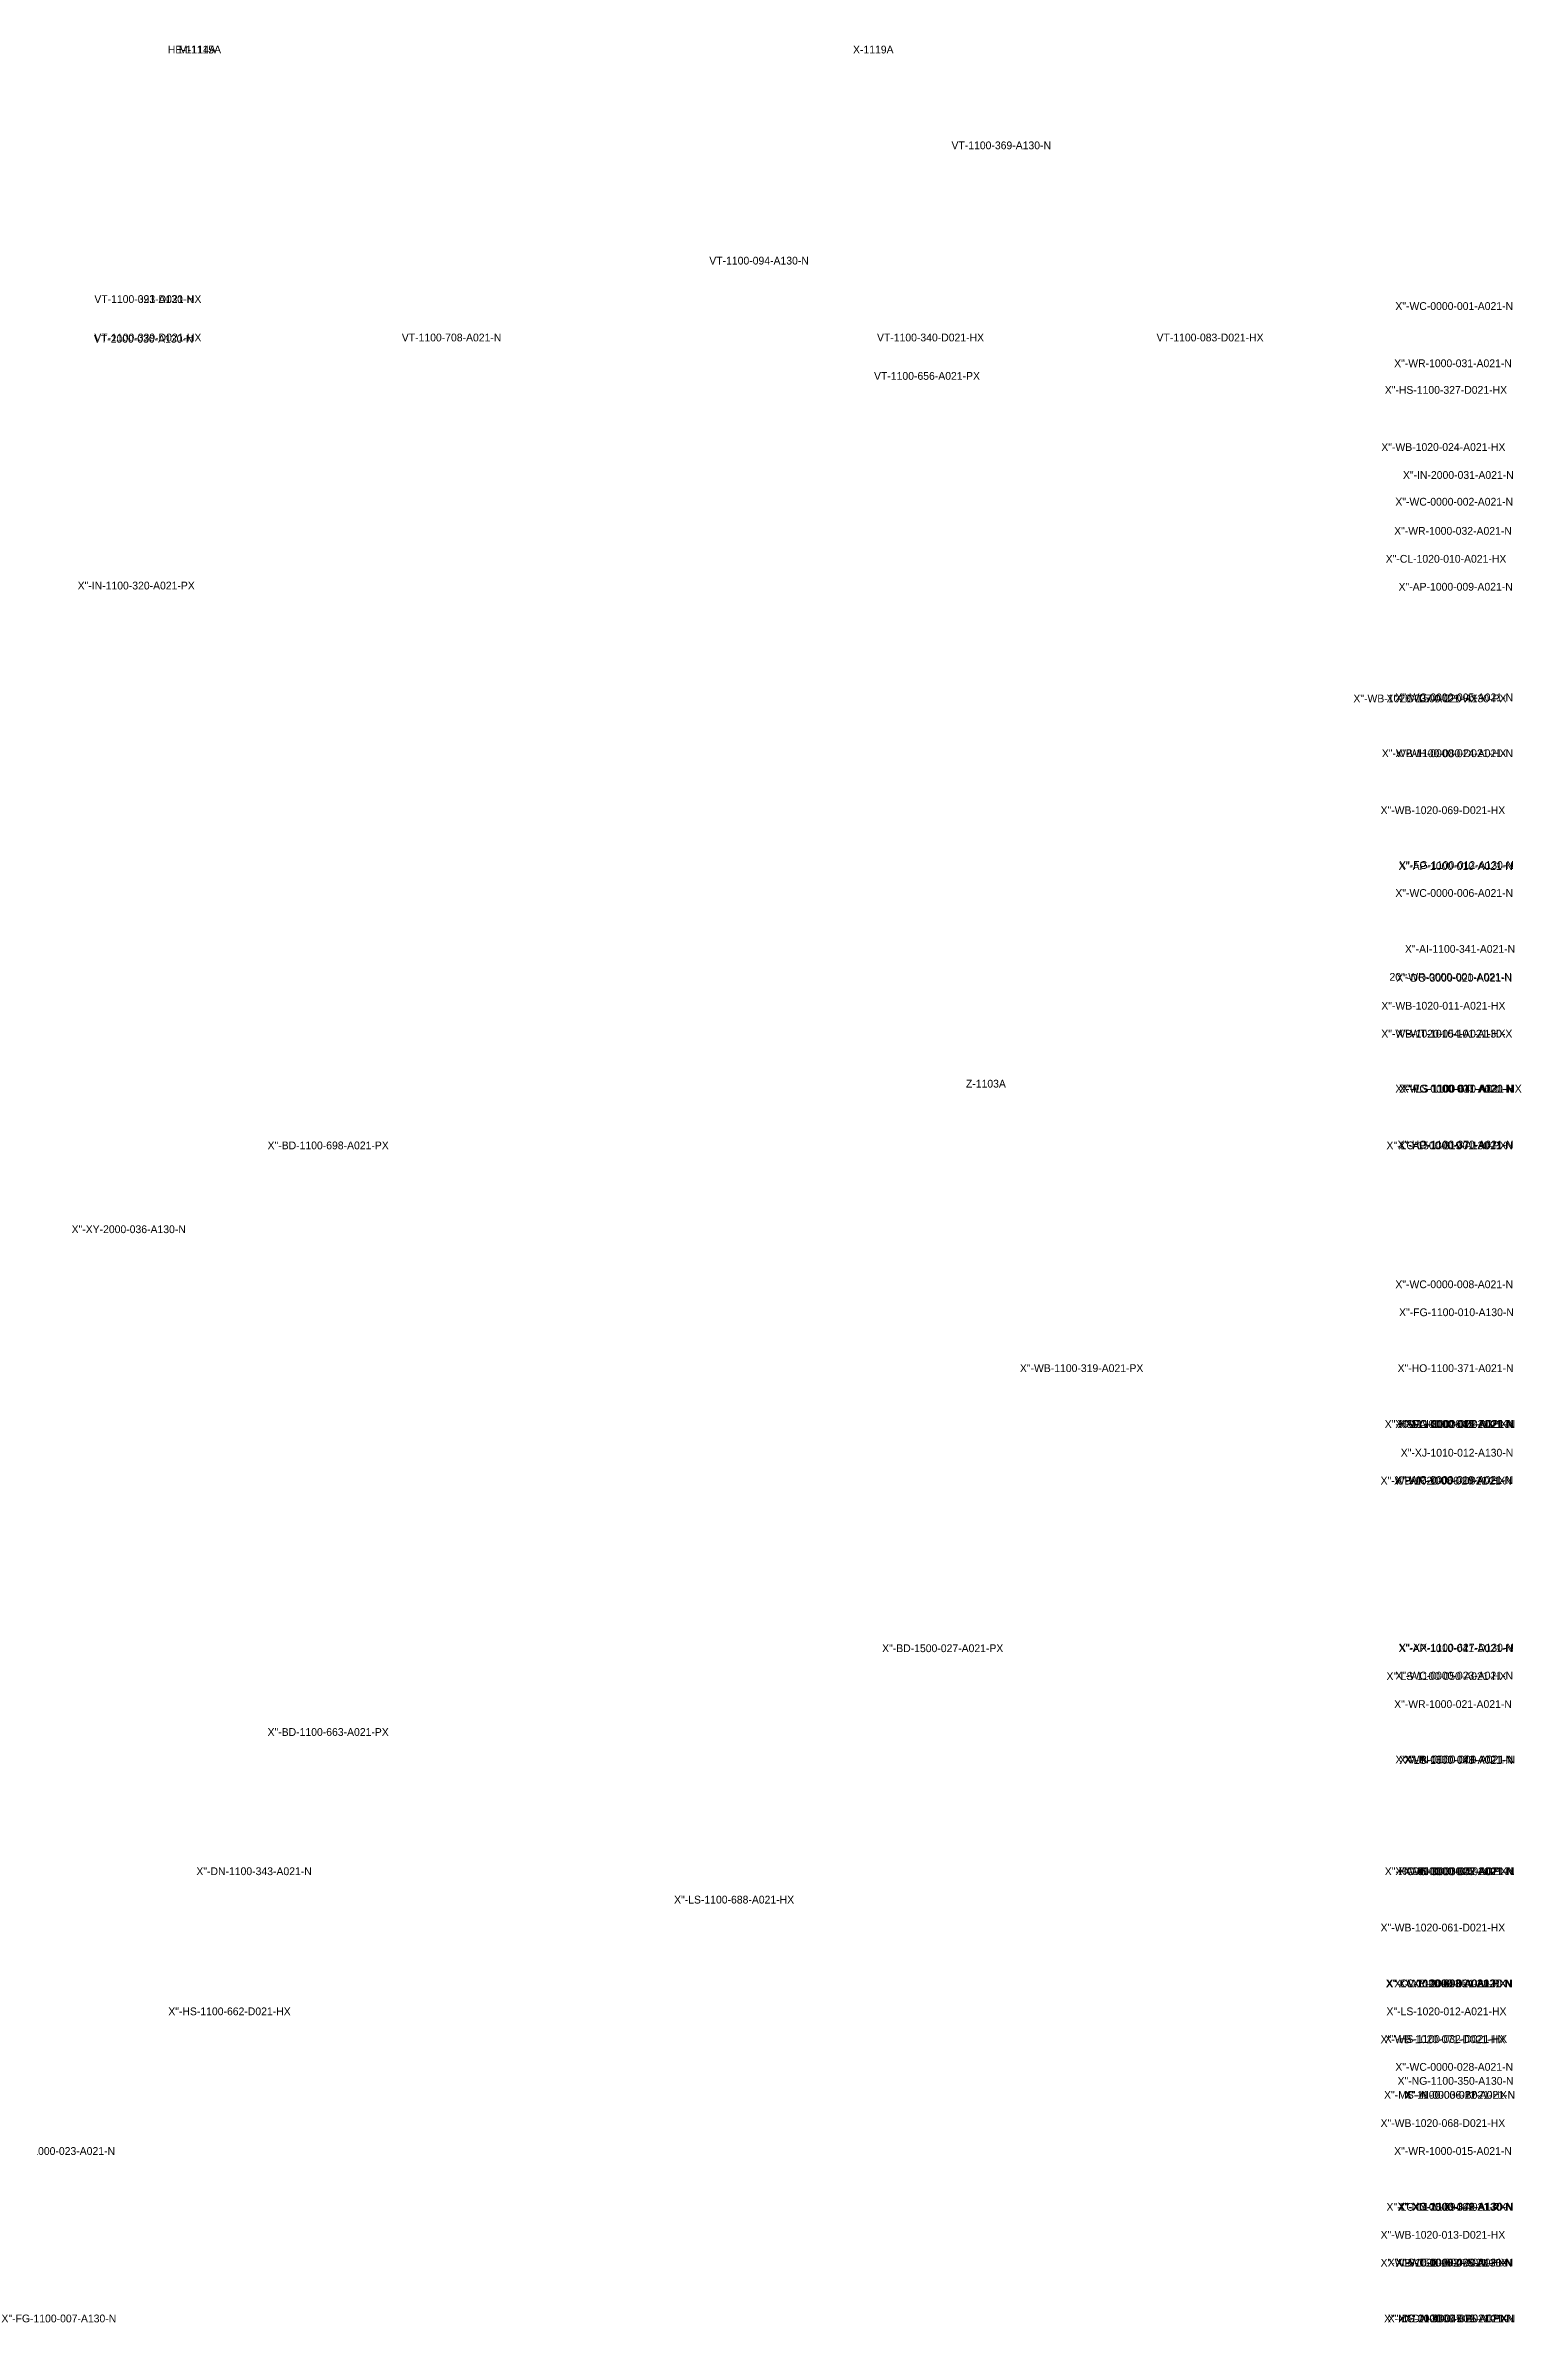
# Model space of a CAD drawing. Header units: metres. Extents: x 0 to 2536, y 0 to 1695.
# Drawn here: x 1550 to 2024, y 963 to 1695 of the extents above; entities that cross this region are included whole.
import ezdxf

# ---------------------------------------------------------------- set-up
doc = ezdxf.new("R2010")
doc.units = ezdxf.units.M
doc.layers.add('REVIEW', color=1, linetype='Continuous')

msp = doc.modelspace()

# ---------------------------------------------------------------- texts
at = {"layer": 'REVIEW', "char_height": 2.5, "attachment_point": 1}
for s, insert in [('HE-1114A', (1589.65, 1694.61)), ('M-1115A', (1593.2, 1694.61)), ('X-1119A', (1809.7, 1694.61)), ('VT-1100-369-A130-N', (1841.32, 1663.84)), ('VT-1100-094-A130-N', (1763.55, 1626.81)), ('VT-1100-321-D021-HX', (1566.06, 1614.47)), ('VT-1100-093-A130-N', (1566.06, 1614.47)), ('X"-WC-0000-001-A021-N', (1983.87, 1612.23)), ('VT-2000-030-A130-N', (1565.91, 1601.7)), ('VT-1100-339-D021-HX', (1566.06, 1602.13)), ('VT-1100-708-A021-N', (1664.8, 1602.13)), ('VT-1100-340-D021-HX', (1817.4, 1602.13)), ('VT-1100-083-D021-HX', (1907.17, 1602.13)), ('VT-1100-656-A021-PX', (1816.45, 1589.79)), ('X"-WR-1000-031-A021-N', (1983.48, 1593.85)), ('X"-HS-1100-327-D021-HX', (1980.46, 1585.3)), ('X"-WB-1020-024-A021-HX', (1979.36, 1566.94)), ('X"-IN-2000-031-A021-N', (1986.31, 1557.97)), ('X"-WC-0000-002-A021-N', (1983.87, 1549.39)), ('X"-WR-1000-032-A021-N', (1983.48, 1540.02)), ('X"-CL-1020-010-A021-HX', (1980.77, 1531.05)), ('X"-IN-1100-320-A021-PX', (1560.7, 1522.46)), ('X"-AP-1000-009-A021-N', (1984.89, 1522.08)), ('X"-WB-1020-037-A021-HX', (1970.39, 1486.2)), ('X"-LC-1500-020-A130-PX', (1981.01, 1486.2)), ('X"-WC-0000-005-A021-N', (1983.87, 1486.56)), ('X"-WB-1100-080-D021-HX', (1979.52, 1468.6)), ('X"-WH-0000-024-A021-N', (1983.87, 1468.6)), ('X"-WB-1020-069-D021-HX', (1979.12, 1450.31)), ('X"-AP-1000-010-A021-N', (1984.89, 1432.37)), ('X"-FG-1100-012-A130-N', (1985.06, 1432.7)), ('X"-WC-0000-006-A021-N', (1983.87, 1423.72)), ('X"-AI-1100-341-A021-N', (1986.95, 1405.77)), ('20"-WR-0000-001-A021-N', (1981.98, 1396.79)), ('X"-DO-3000-020-A021-N', (1984.18, 1396.48)), ('X"-WB-1020-011-A021-HX', (1979.36, 1387.51)), ('X"-WB-1020-054-A021-HX', (1979.36, 1378.54)), ('X"-WT-1010-101-A130-X', (1984.19, 1378.54)), ('Z-1103A', (1845.96, 1362.48)), ('X"-WC-0000-007-A021-N', (1983.87, 1360.89)), ('X"-FG-1100-011-A130-N', (1985.06, 1360.89)), ('X"-LS-1100-640-A021-HX', (1985.89, 1360.89)), ('X"-BD-1100-698-A021-PX', (1621.69, 1342.66)), ('X"-LC-1500-019-A130-PX', (1981.01, 1342.66)), ('X"-HO-1100-370-A021-N', (1984.58, 1342.93)), ('X"-AP-1000-001-A021-N', (1984.89, 1342.66)), ('X"-XY-2000-036-A130-N', (1558.76, 1315.74)), ('X"-WC-0000-008-A021-N', (1983.87, 1298.05)), ('X"-FG-1100-010-A130-N', (1985.06, 1289.07)), ('X"-WB-1100-319-A021-PX', (1863.29, 1271.12)), ('X"-HO-1100-371-A021-N', (1984.58, 1271.12)), ('X"-HS-1100-026-D021-HX', (1980.46, 1253.17)), ('X"-WC-0000-045-A021-N', (1983.87, 1253.17)), ('X"-DO-3000-001-A021-N', (1984.58, 1253.17)), ('X"-FG-0000-014-A021-N', (1985.06, 1253.17)), ('X"-AI-0000-022-A021-N', (1986.95, 1253.17)), ('X"-XJ-1010-012-A130-N', (1985.6, 1243.97)), ('X"-WB-1020-060-D021-HX', (1979.12, 1235)), ('X"-WR-1000-020-A021-N', (1983.48, 1235)), ('X"-WC-0000-019-A021-N', (1983.87, 1235.22)), ('X"-BD-1500-027-A021-PX', (1819.05, 1181.17)), ('X"-AP-1010-041-A021-N', (1984.89, 1181.17)), ('X"-XX-1100-617-D130-N', (1985.06, 1181.36)), ('X"-XX-1100-627-D130-N', (1985.06, 1181.36)), ('X"-LS-1100-050-A021-HX', (1981.01, 1172.2)), ('X"-WC-0000-023-A021-N', (1983.87, 1172.38)), ('X"-WR-1000-021-A021-N', (1983.48, 1163.23)), ('X"-BD-1100-663-A021-PX', (1621.69, 1154.26)), ('X"-WR-0000-021-A021-N', (1983.87, 1145.45)), ('X"-LC-1500-048-A021-N', (1985.13, 1145.29)), ('X"-IN-0000-011-A021-N', (1986.71, 1145.45)), ('X"-AI-0000-009-A021-N', (1986.95, 1145.45)), ('X"-DN-1100-343-A021-N', (1598.83, 1109.55)), ('X"-HC-0000-030-D021-PX', (1980.46, 1109.55)), ('X"-WC-0000-025-A021-N', (1983.87, 1109.55)), ('X"-DN-3000-002-A021-N', (1984.82, 1109.55)), ('X"-IN-0000-042-A021-N', (1986.71, 1109.55)), ('X"-LS-1100-688-A021-HX', (1752.24, 1100.43)), ('X"-WB-1020-061-D021-HX', (1979.12, 1091.46)), ('X"-CL-1020-003-A021-HX', (1980.77, 1073.52)), ('X"-LC-1100-693-A021-PX', (1981.01, 1073.52)), ('X"-WR-1000-054-A021-N', (1983.48, 1073.52)), ('X"-XY-2000-021-A130-N', (1984.89, 1073.52)), ('X"-HS-1100-662-D021-HX', (1589.82, 1064.55)), ('X"-LS-1020-012-A021-HX', (1981.01, 1064.55)), ('X"-WB-1020-071-D021-HX', (1979.12, 1055.58)), ('X"-HS-1100-032-D021-HX', (1980.46, 1055.69)), ('X"-WC-0000-028-A021-N', (1983.87, 1046.71)), ('X"-NG-1100-350-A130-N', (1984.58, 1042.22)), ('X"-MS-1100-036-B021-HX', (1980.23, 1037.73)), ('X"-IN-0000-021-A021-N', (1986.71, 1037.73)), ('X"-AI-0000-012-A021-N', (1986.95, 1037.73)), ('X"-WB-1020-068-D021-HX', (1979.12, 1028.66)), ('X"-WR-1000-023-A021-N', (1534.91, 1019.69)), ('X"-WR-1000-015-A021-N', (1983.48, 1019.69)), ('X"-NG-1100-349-A130-N', (1984.58, 1001.83)), ('X"-LC-1100-694-A021-PX', (1981.01, 1001.75)), ('X"-XD-1500-101-A130-N', (1984.66, 1001.75)), ('X"-XY-2000-022-A130-N', (1984.89, 1001.75)), ('X"-WB-1020-013-D021-HX', (1979.12, 992.78)), ('X"-WB-1020-072-D021-HX', (1979.12, 983.81)), ('X"-LS-1500-004-A021-HX', (1981.41, 983.88)), ('X"-WC-0000-029-A021-N', (1983.87, 983.88)), ('X"-WT-1010-075-A130-N', (1983.95, 983.81)), ('X"-FG-1100-007-A130-N', (1536.23, 965.92)), ('X"-MC-0000-047-B021-PX', (1980.23, 965.92)), ('X"-LS-1100-049-A021-HX', (1981.41, 965.92)), ('X"-DN-3000-009-A021-N', (1984.82, 965.92)), ('X"-AI-0000-015-A021-N', (1986.95, 965.92))]:
    msp.add_mtext(s, dxfattribs=dict(at, insert=insert))

doc.saveas('drawing.dxf')
